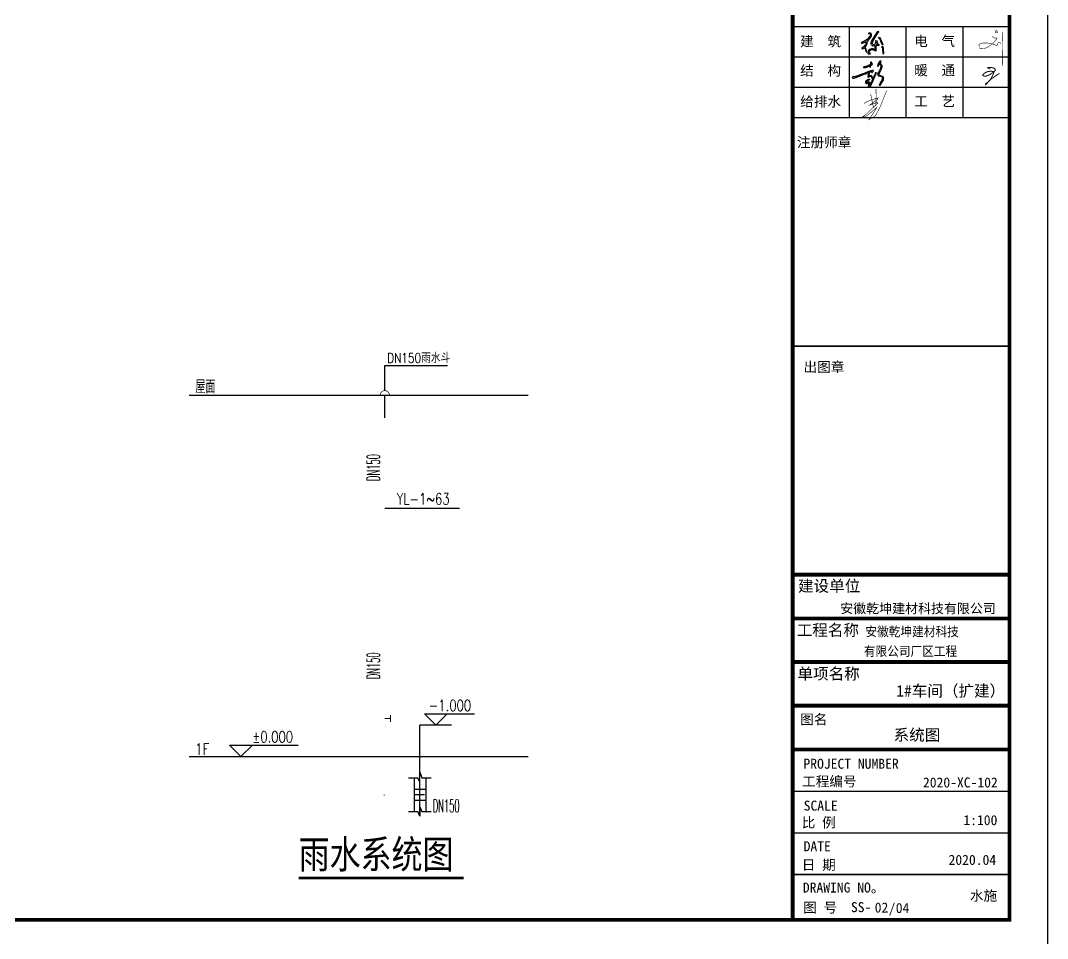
# Model space of a CAD drawing. Extents: x 4150464 to 4450492, y 483482 to 853422.
# Drawn here: x 4280687 to 4307688, y 769934 to 794063 of the extents above; entities that cross this region are included whole.
import ezdxf

# ---------------------------------------------------------------- set-up
doc = ezdxf.new("R2010")
doc.units = 0
doc.header["$LTSCALE"] = 1000
doc.header["$MEASUREMENT"] = 0
for name, color, linetype in [('EQUIP_管件', 7, 'Continuous'), ('gj', 1, 'Continuous'), ('PIPE-雨水', 4, 'TG_Y'), ('PUB_TEXT', 7, 'Continuous'), ('S-WZ', 6, 'Continuous'), ('TWT', 7, 'Continuous'), ('TWT_DIM', 3, 'Continuous'), ('TWT_ELEV', 3, 'Continuous'), ('TWT_TEXT', 7, 'Continuous'), ('图框', 7, 'Continuous')]:
    doc.layers.add(name, color=color, linetype=linetype)
doc.styles.add('-黑体', font='simhei.ttf', dxfattribs={"width": 0.8})
doc.styles.add('_TWT_DIM', font='simplex.shx', dxfattribs={"width": 0.8, "height": 3.5, "bigfont": 'acehztxt.shx'})
doc.styles.add('_TWT_PIPEDN', font='complex.shx', dxfattribs={"width": 0.8, "height": 3.5, "bigfont": 'HZTXT.shx'})
doc.styles.add('_TWT_SERIAL', font='COMPLEX', dxfattribs={"width": 0.8, "height": 3.5, "bigfont": 'HZTXT'})
doc.styles.add('HZ', font='rs.shx', dxfattribs={"width": 0.8, "bigfont": 'hztxt.shx'})
doc.styles.add('STYLE-黑体', font='simhei.ttf')
doc.styles.add('TG_LINETYPE', font='SIMPLEX', dxfattribs={"width": 0.8, "height": 3, "bigfont": 'HZTXT'})
doc.styles.add('宋体', font='')
doc.styles.add('黑体', font='simhei.ttf')
doc.styles.get('宋体').set_extended_font_data('SimSun')
doc.linetypes.add('TG_Y', pattern='A,2,-0.3,["Y",TG_LINETYPE,S=0.1,R=0,X=-0.23,Y=-0.15],0', length=2.3)

# ---------------------------------------------------------------- blocks, each defined once
blk = doc.blocks.new('333xxx')
at = {"layer": 'S-WZ'}
for p, q in [((0, 591), (50, 445)), ((-299, 445), (-50, 445)), ((-154, 445), (-154, -445)), ((0, 323), (-50, 445)), ((50, 445), (299, 445)), ((154, 445), (154, -445)), ((-154, 144), (154, 144)), ((-122, 0), (122, 0)), ((-154, -144), (154, -144)), ((-299, -445), (-50, -445)), ((0, -566), (-50, -445)), ((0, -323), (0, -566)), ((0, -323), (50, -445)), ((50, -445), (299, -445))]:
    blk.add_line(p, q, dxfattribs=at)
blk = doc.blocks.new('$TwtSys$00000148')
at = {"const_width": 20}
for points in [[(0, 0), (150, 0)], [(150, 90), (150, -90)]]:
    blk.add_lwpolyline(points, dxfattribs=at)
blk = doc.blocks.new('$TWTSYS$00000080')
blk.add_line((-150, 500), (150, 500))
at = {"const_width": 15}
blk.add_lwpolyline([(-99, 500, -1), (101, 500)], format="xyb", dxfattribs=at)
at = {"const_width": 30}
blk.add_lwpolyline([(0, 500), (0, 0)], dxfattribs=at)
at = {"style": 'HZ', "flags": 1}
for tag in ['UNIT', 'WHAT', 'SPEC']:
    blk.add_attdef(tag, (0, 0), '', height=0.001, dxfattribs=at)

msp = doc.modelspace()

# ---------------------------------------------------------------- hatches: boundary and pattern name
h = msp.add_hatch(color=256)
h.paths.add_polyline_path([(4303323, 793368), (4303348, 793351), (4303352, 793302), (4303360, 793210), (4303372, 793185), (4303388, 793194), (4303388, 793226), (4303381, 793290), (4303373, 793350), (4303347, 793371)])
h.paths.add_polyline_path([(4303241, 793611), (4303276, 793573), (4303322, 793457), (4303371, 793423), (4303360, 793455), (4303335, 793503), (4303309, 793569), (4303287, 793609), (4303258, 793620)])
h.paths.add_polyline_path([(4303166, 793501), (4303183, 793506), (4303193, 793484), (4303181, 793473), (4303165, 793476), (4303155, 793460), (4303152, 793449), (4303138, 793436), (4303082, 793413), (4303070, 793407), (4303080, 793396), (4303139, 793407), (4303153, 793404), (4303153, 793382), (4303156, 793304), (4303155, 793288), (4303137, 793307), (4303099, 793321), (4303057, 793316), (4303018, 793302), (4302986, 793272), (4302964, 793240), (4302964, 793217), (4302974, 793192), (4302987, 793192), (4303027, 793186), (4303038, 793207), (4303013, 793207), (4302992, 793215), (4303002, 793246), (4303026, 793279), (4303055, 793298), (4303079, 793301), (4303103, 793302), (4303135, 793284), (4303163, 793268), (4303189, 793279), (4303187, 793301), (4303184, 793371), (4303186, 793407), (4303204, 793417), (4303235, 793410), (4303274, 793422), (4303247, 793432), (4303194, 793434), (4303216, 793459), (4303225, 793490), (4303212, 793523), (4303176, 793531), (4303155, 793521)])
h.paths.add_polyline_path([(4303248, 793779), (4303207, 793764), (4303147, 793671), (4303065, 793527), (4303043, 793472), (4303045, 793446), (4303083, 793461), (4303100, 793469), (4303090, 793491), (4303090, 793504), (4303201, 793694), (4303240, 793745), (4303254, 793762)])
h.paths.add_polyline_path([(4302975, 793721), (4303017, 793713), (4303035, 793693), (4303023, 793664), (4302974, 793596), (4302951, 793566), (4302901, 793539), (4302830, 793504), (4302790, 793488), (4302800, 793468), (4302828, 793468), (4302883, 793495), (4302919, 793495), (4302930, 793482), (4302901, 793429), (4302858, 793370), (4302804, 793335), (4302816, 793317), (4302871, 793336), (4302898, 793324), (4302911, 793265), (4302917, 793232), (4302933, 793236), (4302927, 793256), (4302922, 793312), (4302904, 793342), (4302890, 793355), (4302935, 793424), (4302948, 793463), (4302945, 793500), (4302935, 793513), (4302973, 793542), (4303032, 793615), (4303063, 793659), (4303063, 793692), (4303043, 793731), (4303024, 793735), (4302996, 793732)])
h = msp.add_hatch(color=256)
h.paths.add_polyline_path([(4302697, 792587), (4302743, 792604), (4302824, 792633), (4302866, 792652), (4302916, 792665), (4302945, 792680), (4302979, 792692), (4303001, 792700), (4303038, 792713), (4303057, 792720), (4303067, 792722), (4303069, 792711), (4303064, 792700), (4303073, 792698), (4303079, 792700), (4303095, 792711), (4303104, 792723), (4303113, 792740), (4303105, 792755), (4303086, 792752), (4303044, 792737), (4302966, 792711), (4302870, 792675), (4302810, 792652), (4302722, 792619), (4302671, 792601), (4302664, 792602), (4302638, 792589), (4302622, 792585), (4302618, 792581), (4302598, 792582), (4302596, 792591), (4302592, 792597), (4302581, 792593), (4302576, 792588), (4302559, 792574), (4302556, 792566), (4302558, 792555), (4302568, 792549), (4302591, 792549), (4302654, 792570)])
h.paths.add_polyline_path([(4303041, 792883), (4303049, 792887), (4303061, 792890), (4303070, 792896), (4303076, 792900), (4303079, 792906), (4303083, 792912), (4303085, 792924), (4303077, 792934), (4303070, 792931), (4303063, 792923), (4303056, 792918), (4303051, 792926), (4303055, 792931), (4303059, 792939), (4303064, 792948), (4303066, 792956), (4303066, 792963), (4303064, 792969), (4303052, 792970), (4303045, 792969), (4303042, 792965), (4303039, 792957), (4303037, 792950), (4303035, 792939), (4303034, 792931), (4303030, 792917), (4303029, 792907), (4303023, 792899), (4303015, 792896), (4303002, 792887), (4302973, 792875), (4302947, 792866), (4302931, 792859), (4302916, 792852), (4302889, 792846), (4302860, 792844), (4302849, 792840), (4302850, 792828), (4302869, 792826), (4302905, 792831), (4302935, 792841), (4302964, 792850), (4302982, 792860), (4303000, 792867), (4303009, 792871), (4303013, 792867), (4303012, 792857), (4303014, 792846), (4303019, 792837), (4303025, 792836), (4303033, 792840), (4303036, 792847), (4303036, 792861), (4303036, 792874)])
h.paths.add_polyline_path([(4302990, 792606), (4302989, 792619), (4302989, 792637), (4302997, 792648), (4303010, 792661), (4303008, 792670), (4302992, 792673), (4302981, 792663), (4302974, 792644), (4302969, 792628), (4302970, 792603), (4302969, 792589), (4302967, 792579), (4302974, 792574), (4302983, 792574), (4302995, 792583), (4303004, 792593), (4303019, 792596), (4303041, 792597), (4303049, 792595), (4303058, 792590), (4303062, 792578), (4303059, 792565), (4303062, 792553), (4303068, 792552), (4303077, 792557), (4303080, 792579), (4303075, 792602), (4303061, 792611), (4303035, 792610), (4303004, 792609)], flags=17)
h.paths.add_polyline_path([(4302980, 792498), (4302990, 792501), (4303012, 792504), (4303013, 792515), (4303003, 792518), (4302985, 792518), (4302977, 792515), (4302964, 792509), (4302953, 792505), (4302949, 792496), (4302953, 792483), (4302959, 792476), (4302969, 792477), (4302971, 792485)], flags=17)
h.paths.add_polyline_path([(4302935, 792434), (4302941, 792451), (4302941, 792474), (4302938, 792490), (4302926, 792494), (4302919, 792486), (4302916, 792468), (4302911, 792446), (4302911, 792424), (4302919, 792403), (4302924, 792396), (4302941, 792398), (4302954, 792403), (4302964, 792417), (4302974, 792424), (4302981, 792430), (4302990, 792437), (4303001, 792427), (4302999, 792404), (4302993, 792388), (4302991, 792361), (4302986, 792335), (4302981, 792319), (4302986, 792306), (4302999, 792305), (4303014, 792317), (4303038, 792346), (4303063, 792403), (4303096, 792475), (4303142, 792581), (4303171, 792664), (4303176, 792710), (4303154, 792646), (4303117, 792569), (4303092, 792519), (4303058, 792438), (4303040, 792409), (4303019, 792363), (4303005, 792342), (4303007, 792361), (4303011, 792391), (4303018, 792412), (4303015, 792428), (4303007, 792446), (4302997, 792453), (4302985, 792451), (4302967, 792439), (4302959, 792427), (4302947, 792413), (4302936, 792416)])
msp.add_hatch(color=256).paths.add_polyline_path([(4303263, 792631), (4303255, 792647), (4303260, 792666), (4303270, 792692), (4303283, 792726), (4303301, 792752), (4303327, 792814), (4303332, 792837), (4303332, 792858), (4303331, 792879), (4303323, 792901), (4303304, 792917), (4303301, 792928), (4303298, 792951), (4303297, 792967), (4303299, 792980), (4303304, 793005), (4303296, 793007), (4303284, 793005), (4303269, 792975), (4303254, 792959), (4303243, 792936), (4303235, 792902), (4303227, 792878), (4303227, 792866), (4303234, 792859), (4303235, 792869), (4303246, 792896), (4303252, 792914), (4303263, 792933), (4303269, 792936), (4303275, 792931), (4303289, 792907), (4303298, 792894), (4303312, 792882), (4303316, 792857), (4303309, 792841), (4303304, 792794), (4303273, 792742), (4303253, 792704), (4303232, 792663), (4303235, 792627), (4303240, 792618), (4303252, 792604), (4303300, 792595), (4303329, 792594), (4303342, 792584), (4303348, 792567), (4303346, 792528), (4303338, 792505), (4303330, 792489), (4303318, 792473), (4303297, 792431), (4303291, 792399), (4303268, 792381), (4303271, 792366), (4303278, 792356), (4303285, 792356), (4303294, 792370), (4303312, 792408), (4303328, 792435), (4303351, 792470), (4303365, 792493), (4303372, 792530), (4303372, 792565), (4303354, 792596), (4303340, 792605), (4303310, 792613), (4303294, 792614), (4303273, 792625)])
at = {"layer": 'PIPE-雨水', "linetype": 'Continuous'}
for points in [[(4290263, 773715), (4290263, 773690), (4290238, 773690)], [(4290263, 773715), (4290238, 773715), (4290238, 773690)]]:
    msp.add_hatch(color=256, dxfattribs=at).paths.add_polyline_path(points)

# ---------------------------------------------------------------- linework, layer by layer
for p, q in [((4300988, 779497), (4306587, 779497)), ((4300988, 778347), (4306589, 778347)), ((4300988, 777202), (4306609, 777202)), ((4300988, 776052), (4306609, 776052))]:
    msp.add_line(p, q)
at = {"color": 3}
msp.add_lwpolyline([(4248288, 769422), (4248288, 811422), (4307688, 811422), (4307688, 769422)], close=True, dxfattribs=at)
at = {"const_width": 100}
msp.add_lwpolyline([(4250788, 770422), (4306688, 770422), (4306688, 810422), (4250788, 810422)], close=True, dxfattribs=at)
for points in [[(4302975, 793721), (4303017, 793713), (4303035, 793693), (4303023, 793664), (4302974, 793596), (4302951, 793566), (4302901, 793539), (4302830, 793504), (4302790, 793488), (4302800, 793468), (4302828, 793468), (4302883, 793495), (4302919, 793495), (4302930, 793482), (4302901, 793429), (4302858, 793370), (4302804, 793335), (4302816, 793317), (4302871, 793336), (4302898, 793324), (4302911, 793265), (4302917, 793232), (4302933, 793236), (4302927, 793256), (4302922, 793312), (4302904, 793342), (4302890, 793355), (4302935, 793424), (4302948, 793463), (4302945, 793500), (4302935, 793513), (4302973, 793542), (4303032, 793615), (4303063, 793659), (4303063, 793692), (4303043, 793731), (4303024, 793735), (4302996, 793732), (4302975, 793721)], [(4303248, 793779), (4303207, 793764), (4303147, 793671), (4303065, 793527), (4303043, 793472), (4303045, 793446), (4303083, 793461), (4303100, 793469), (4303090, 793491), (4303090, 793504), (4303201, 793694), (4303240, 793745), (4303254, 793762), (4303248, 793779)], [(4303241, 793611), (4303276, 793573), (4303322, 793457), (4303371, 793423), (4303360, 793455), (4303335, 793503), (4303309, 793569), (4303287, 793609), (4303258, 793620), (4303241, 793611)], [(4303166, 793501), (4303183, 793506), (4303183, 793506), (4303193, 793484), (4303181, 793473), (4303165, 793476), (4303155, 793460), (4303152, 793449), (4303138, 793436), (4303082, 793413), (4303070, 793407), (4303080, 793396), (4303080, 793396), (4303139, 793407), (4303153, 793404), (4303153, 793382), (4303156, 793304), (4303155, 793288), (4303137, 793307), (4303099, 793321), (4303057, 793316), (4303018, 793302), (4302986, 793272), (4302964, 793240), (4302964, 793217), (4302974, 793192), (4302987, 793192), (4303027, 793186), (4303038, 793207), (4303013, 793207), (4302992, 793215), (4303002, 793246), (4303026, 793279), (4303055, 793298), (4303079, 793301), (4303103, 793302), (4303135, 793284), (4303163, 793268), (4303189, 793279), (4303187, 793301), (4303184, 793371), (4303186, 793407), (4303204, 793417), (4303235, 793410), (4303274, 793422), (4303247, 793432), (4303194, 793434), (4303216, 793459), (4303225, 793490), (4303212, 793523), (4303176, 793531), (4303155, 793521), (4303166, 793501)], [(4303323, 793368), (4303348, 793351), (4303352, 793302), (4303360, 793210), (4303372, 793185), (4303388, 793194), (4303388, 793226), (4303381, 793290), (4303373, 793350), (4303347, 793371), (4303323, 793368)], [(4302980, 792498), (4302971, 792485), (4302969, 792477), (4302959, 792476), (4302953, 792483), (4302949, 792496), (4302953, 792505), (4302964, 792509), (4302977, 792515), (4302985, 792518), (4303003, 792518), (4303013, 792515), (4303012, 792504), (4302990, 792501), (4302980, 792498), (4302980, 792498)]]:
    msp.add_lwpolyline(points)
for points, const_width in [([(4306227, 793646), (4306303, 793599), (4306351, 793607), (4306361, 793599), (4306318, 793537), (4306266, 793474), (4306217, 793431), (4306125, 793369), (4306030, 793326), (4305894, 793338), (4305888, 793430), (4305949, 793469), (4306080, 793475), (4306203, 793457), (4306308, 793422), (4306363, 793408), (4306384, 793464), (4306394, 793478), (4306436, 793492), (4306463, 793453)], 14), ([(4306329, 793811), (4306362, 793779), (4306378, 793750), (4306354, 793740), (4306327, 793745), (4306322, 793776), (4306334, 793799)], 14), ([(4306507, 793757), (4306513, 793690), (4306508, 793553), (4306506, 793456), (4306503, 793224), (4306500, 793164), (4306500, 793079), (4306508, 792975), (4306508, 792915), (4306504, 792932), (4306503, 793051), (4306510, 793120)], 14), ([(4306181, 792789), (4306121, 792815), (4306121, 792829), (4306153, 792828), (4306255, 792823), (4306303, 792800), (4306317, 792762), (4306288, 792722), (4306221, 792671), (4306135, 792624), (4306073, 792601), (4306014, 792603), (4305985, 792620), (4305998, 792650), (4306055, 792697), (4306130, 792724), (4306214, 792733), (4306262, 792719), (4306275, 792691), (4306265, 792659), (4306234, 792595), (4306195, 792523), (4306131, 792455), (4306086, 792396), (4306065, 792377), (4306058, 792400), (4306131, 792449), (4306211, 792531), (4306377, 792643), (4306424, 792672)], 26), ([(4302862, 791883), (4302937, 791928), (4303085, 791988), (4303234, 792026), (4303206, 791979), (4303015, 791842), (4303085, 791865), (4303208, 791915), (4303225, 791888), (4303094, 791771), (4302923, 791598), (4302800, 791518), (4302937, 791558), (4303112, 791702), (4303199, 791778), (4303111, 791629), (4302991, 791456), (4303166, 791563), (4303298, 791812), (4303388, 792049), (4303462, 792219)], 14), ([(4303180, 792262), (4303183, 792075), (4303179, 791923), (4303177, 791849), (4303166, 791806)], 14), ([(4303041, 792129), (4303099, 791842), (4303116, 791788), (4303128, 791770)], 14)]:
    msp.add_lwpolyline(points, dxfattribs=dict(const_width=const_width))
for points in [[(4302916, 792852), (4302889, 792846), (4302860, 792844), (4302849, 792840), (4302850, 792828), (4302869, 792826), (4302905, 792831), (4302935, 792841), (4302964, 792850), (4302982, 792860), (4303000, 792867), (4303009, 792871), (4303009, 792871), (4303013, 792867), (4303012, 792857), (4303014, 792846), (4303019, 792837), (4303025, 792836), (4303033, 792840), (4303036, 792847), (4303036, 792861), (4303036, 792874), (4303041, 792883), (4303049, 792887), (4303061, 792890), (4303070, 792896), (4303076, 792900), (4303079, 792906), (4303083, 792912), (4303085, 792924), (4303077, 792934), (4303070, 792931), (4303063, 792923), (4303056, 792918), (4303056, 792918), (4303056, 792918), (4303051, 792926), (4303055, 792931), (4303059, 792939), (4303064, 792948), (4303066, 792956), (4303066, 792963), (4303064, 792969), (4303052, 792970), (4303045, 792969), (4303042, 792965), (4303039, 792957), (4303037, 792950), (4303035, 792939), (4303034, 792931), (4303030, 792917), (4303029, 792907), (4303023, 792899), (4303015, 792896), (4303002, 792887), (4302973, 792875), (4302947, 792866), (4302931, 792859), (4302916, 792852)], [(4303263, 792933), (4303252, 792914), (4303246, 792896), (4303235, 792869), (4303234, 792859), (4303227, 792866), (4303227, 792878), (4303235, 792902), (4303243, 792936), (4303254, 792959), (4303269, 792975), (4303284, 793005), (4303296, 793007), (4303304, 793005), (4303299, 792980), (4303297, 792967), (4303298, 792951), (4303301, 792928), (4303304, 792917), (4303323, 792901), (4303331, 792879), (4303332, 792858), (4303332, 792837), (4303327, 792814), (4303301, 792752), (4303283, 792726), (4303270, 792692), (4303260, 792666), (4303255, 792647), (4303263, 792631), (4303273, 792625), (4303294, 792614), (4303310, 792613), (4303340, 792605), (4303354, 792596), (4303372, 792565), (4303372, 792530), (4303365, 792493), (4303351, 792470), (4303328, 792435), (4303312, 792408), (4303294, 792370), (4303285, 792356), (4303278, 792356), (4303271, 792366), (4303268, 792381), (4303291, 792399), (4303297, 792431), (4303318, 792473), (4303330, 792489), (4303338, 792505), (4303346, 792528), (4303348, 792567), (4303342, 792584), (4303329, 792594), (4303300, 792595), (4303252, 792604), (4303240, 792618), (4303235, 792627), (4303232, 792663), (4303253, 792704), (4303273, 792742), (4303304, 792794), (4303309, 792841), (4303316, 792857), (4303312, 792882), (4303298, 792894), (4303289, 792907), (4303275, 792931), (4303269, 792936), (4303263, 792933)], [(4302664, 792602), (4302638, 792589), (4302622, 792585), (4302618, 792581), (4302598, 792582), (4302596, 792591), (4302592, 792597), (4302581, 792593), (4302576, 792588), (4302559, 792574), (4302556, 792566), (4302558, 792555), (4302568, 792549), (4302591, 792549), (4302654, 792570), (4302697, 792587), (4302743, 792604), (4302824, 792633), (4302866, 792652), (4302916, 792665), (4302945, 792680), (4302979, 792692), (4303001, 792700), (4303038, 792713), (4303057, 792720), (4303067, 792722), (4303069, 792711), (4303064, 792700), (4303073, 792698), (4303079, 792700), (4303095, 792711), (4303104, 792723), (4303113, 792740), (4303105, 792755), (4303086, 792752), (4303044, 792737), (4302966, 792711), (4302870, 792675), (4302810, 792652), (4302722, 792619), (4302671, 792601), (4302664, 792602)], [(4302911, 792424), (4302911, 792446), (4302916, 792468), (4302919, 792486), (4302926, 792494), (4302938, 792490), (4302941, 792474), (4302941, 792451), (4302935, 792434), (4302936, 792416), (4302947, 792413), (4302959, 792427), (4302967, 792439), (4302985, 792451), (4302997, 792453), (4303007, 792446), (4303015, 792428), (4303018, 792412), (4303011, 792391), (4303007, 792361), (4303005, 792342), (4303019, 792363), (4303040, 792409), (4303058, 792438), (4303092, 792519), (4303117, 792569), (4303154, 792646), (4303176, 792710), (4303171, 792664), (4303142, 792581), (4303096, 792475), (4303063, 792403), (4303038, 792346), (4303014, 792317), (4302999, 792305), (4302986, 792306), (4302981, 792319), (4302986, 792335), (4302991, 792361), (4302993, 792388), (4302999, 792404), (4302999, 792404), (4303001, 792427), (4302990, 792437), (4302981, 792430), (4302974, 792424), (4302964, 792417), (4302954, 792403), (4302941, 792398), (4302924, 792396), (4302919, 792403), (4302911, 792424)], [(4302989, 792619), (4302989, 792637), (4302997, 792648), (4303010, 792661), (4303008, 792670), (4302992, 792673), (4302981, 792663), (4302974, 792644), (4302969, 792628), (4302970, 792603), (4302969, 792589), (4302967, 792579), (4302974, 792574), (4302983, 792574), (4302995, 792583), (4303004, 792593), (4303019, 792596), (4303041, 792597), (4303049, 792595), (4303058, 792590), (4303062, 792578), (4303059, 792565), (4303062, 792553), (4303068, 792552), (4303077, 792557), (4303080, 792579), (4303075, 792602), (4303061, 792611), (4303035, 792610), (4303004, 792609), (4302990, 792606), (4302989, 792619)]]:
    msp.add_lwpolyline(points, close=True)
at = {"layer": 'PUB_TEXT'}
for p, q in [((4300988, 791511), (4300988, 779497)), ((4300988, 779497), (4300988, 785504))]:
    msp.add_line(p, q, dxfattribs=at)
at = {"layer": 'TWT', "color": 251}
for p, q in [((4285121, 784215), (4294038, 784215)), ((4285121, 774715), (4294038, 774715))]:
    msp.add_line(p, q, dxfattribs=at)
at = {"layer": 'TWT_DIM'}
for p, q in [((4290265, 784335, 0), (4290265, 784996, 0)), ((4290265, 784996, 0), (4291914, 784996, 0)), ((4290263, 781246), (4292230, 781246))]:
    msp.add_line(p, q, dxfattribs=at)
at = {"layer": 'TWT_DIM', "const_width": 70}
msp.add_lwpolyline([(4287997, 771520), (4292335, 771520)], dxfattribs=at)
at = {"layer": 'TWT_ELEV'}
for p, q in [((4291604, 775540), (4291304, 775840)), ((4291304, 775840), (4292624, 775840)), ((4291604, 775540), (4291904, 775840)), ((4291186, 773148), (4291186, 775540)), ((4292021, 775540), (4291186, 775540)), ((4286482, 774715), (4286182, 775015)), ((4286182, 775015), (4287982, 775015)), ((4286482, 774715), (4286782, 775015))]:
    msp.add_line(p, q, dxfattribs=at)
at = {"layer": '图框', "color": 4}
msp.add_line((4300988, 810422), (4300988, 770422), dxfattribs=at)
at = {"layer": '图框', "color": 0}
for p, q in [((4300988, 793902), (4306688, 793902)), ((4300988, 793105), (4306688, 793105)), ((4300988, 792308), (4306688, 792308)), ((4300988, 791511), (4306688, 791511)), ((4300988, 779497), (4306666, 779497)), ((4300988, 774902), (4306688, 774902))]:
    msp.add_line(p, q, dxfattribs=at)
at = {"layer": '图框', "color": 4}
for points, const_width in [([(4300988, 810422), (4300988, 770422)], 98.6), ([(4300988, 779497), (4306666, 779497)], 99.6), ([(4300988, 778347), (4306668, 778347)], 99.6), ([(4300988, 777202), (4306688, 777202)], 99.6), ([(4300988, 776052), (4306688, 776052)], 99.6), ([(4300988, 774902), (4306688, 774902)], 99.6), ([(4300988, 773803), (4306688, 773803)], 40.3), ([(4300988, 772706), (4306688, 772706)], 40.3), ([(4300988, 771617), (4306688, 771617)], 40.3)]:
    msp.add_lwpolyline(points, dxfattribs=dict(at, const_width=const_width))
at = {"layer": '图框', "color": 4, "const_width": 98.6}
msp.add_lwpolyline([(4300988, 810422), (4306688, 810422), (4306688, 770422), (4300988, 770422)], close=True, dxfattribs=at)
at = {"layer": '图框', "color": 0}
for points in [[(4302482, 791511), (4302482, 793902)], [(4303976, 791511), (4303976, 793902)], [(4305470, 791511), (4305470, 793902)]]:
    msp.add_lwpolyline(points, dxfattribs=at)
for points, const_width in [([(4300988, 791511), (4306688, 791511)], 40.3), ([(4300988, 785504), (4306688, 785504)], 50), ([(4300988, 779497), (4306666, 779497)], 40.3), ([(4300988, 774902), (4306688, 774902)], 40.3)]:
    msp.add_lwpolyline(points, dxfattribs=dict(at, const_width=const_width))

# ---------------------------------------------------------------- block references
msp.add_blockref('333xxx', (4291186, 773715))
at = {"layer": 'EQUIP_管件', "xscale": 1.200000000186265, "yscale": 1.199999999953434, "zscale": 1.199999999999999}
msp.add_blockref('$TWTSYS$00000080', (4290263, 783615), dxfattribs=at)
at = {"layer": 'gj'}
msp.add_blockref('$TwtSys$00000148', (4290263, 775715), dxfattribs=at)

# ---------------------------------------------------------------- texts
at = {"layer": 'PUB_TEXT'}
for s, height, style, p in [('安徽乾坤建材科技有限公司', 250, '黑体', (4302239, 778484)), ('1#车间（扩建）', 300, '黑体', (4303713, 776293)), ('系统图', 300, '宋体', (4303643, 775135, 0)), ('2020-XC-102', 262.94, '黑体', (4304414, 773903)), ('1:100', 262.9, '黑体', (4305477, 772912)), ('2020.04', 262.9, '黑体', (4305087, 771868)), ('水施', 262.9, '黑体', (4305649, 770927)), ('SS-', 262.9, '黑体', (4302520, 770626)), ('02', 262.9, '黑体', (4303145, 770615)), ('/', 263, '黑体', (4303511, 770593)), ('04', 262.9, '黑体', (4303699, 770603))]:
    msp.add_text(s, height=height, dxfattribs=dict(at, style=style)).set_placement(p)
for s, height, style, width, p in [('安徽乾坤建材科技', 250, '黑体', 0.9, (4302901, 777876)), ('有限公司厂区工程', 250, '黑体', 0.9, (4302860, 777360)), ('雨水系统图', 746.8, '-黑体', 0.8, (4287997, 771773))]:
    msp.add_text(s, height=height, dxfattribs=dict(at, style=style, width=width)).set_placement(p)
at = {"layer": 'TWT_ELEV', "color": 7, "style": '_TWT_SERIAL', "width": 0.8}
msp.add_text('DN150雨水斗', height=254.2, dxfattribs=at).set_placement((4290324, 785066, 0))
at = {"layer": 'TWT_TEXT'}
for s, height, style, width, p in [('屋面', 350, '_TWT_DIM', 0.8, (4285282, 784265)), ('YL-1~63', 297.5, '_TWT_SERIAL', 0.752941, (4290578, 781340)), ('-1.000', 297.5, '_TWT_DIM', 0.752941, (4291421, 775910)), ('%%P0.000', 297.5, '_TWT_DIM', 0.752941, (4286778, 775085)), ('1F', 297.5, '_TWT_DIM', 0.752941, (4285282, 774765)), ('DN150', 340, '_TWT_PIPEDN', 0.470588, (4291525, 773250))]:
    msp.add_text(s, height=height, dxfattribs=dict(at, style=style, width=width)).set_placement(p)
at = {"layer": 'TWT_TEXT', "style": '_TWT_PIPEDN', "width": 0.470588}
for p in [(4290136, 781957), (4290136, 776746)]:
    msp.add_text('DN150', height=340, rotation=90, dxfattribs=at).set_placement(p)
at = {"layer": '图框', "color": 0}
for s, height, style, p in [('建  筑', 262.9, 'STYLE-黑体', (4301186, 793384)), ('电  气', 262.9, 'STYLE-黑体', (4304183, 793392)), ('结  构', 262.9, 'STYLE-黑体', (4301186, 792614)), ('暖  通', 262.9, 'STYLE-黑体', (4304183, 792623)), ('给排水', 262.9, 'STYLE-黑体', (4301186, 791801)), ('工  艺', 262.9, 'STYLE-黑体', (4304183, 791810)), ('PROJECT NUMBER', 262.94, '黑体', (4301272, 774395))]:
    msp.add_text(s, height=height, dxfattribs=dict(at, style=style)).set_placement(p)
at = {"layer": '图框', "color": 4, "style": '黑体'}
for s, height, p in [('注册师章', 262.9, (4301100, 790731)), ('出图章', 262.9, (4301274, 784824)), ('建设单位', 300, (4301129, 779051)), ('工程名称', 300, (4301096, 777889)), ('单项名称', 300, (4301116, 776743)), ('图名', 262.9, (4301185, 775561)), ('工程编号', 262.9, (4301236, 773930)), ('SCALE', 262.9, (4301278, 773294)), ('比 例', 262.9, (4301227, 772851)), ('DATE', 262.9, (4301277, 772226)), ('日 期', 262.9, (4301227, 771738)), ('DRAWING NO。', 262.94, (4301256, 771141)), ('图 号', 262.9, (4301265, 770616))]:
    msp.add_text(s, height=height, dxfattribs=at).set_placement(p)

doc.saveas('drawing.dxf')
